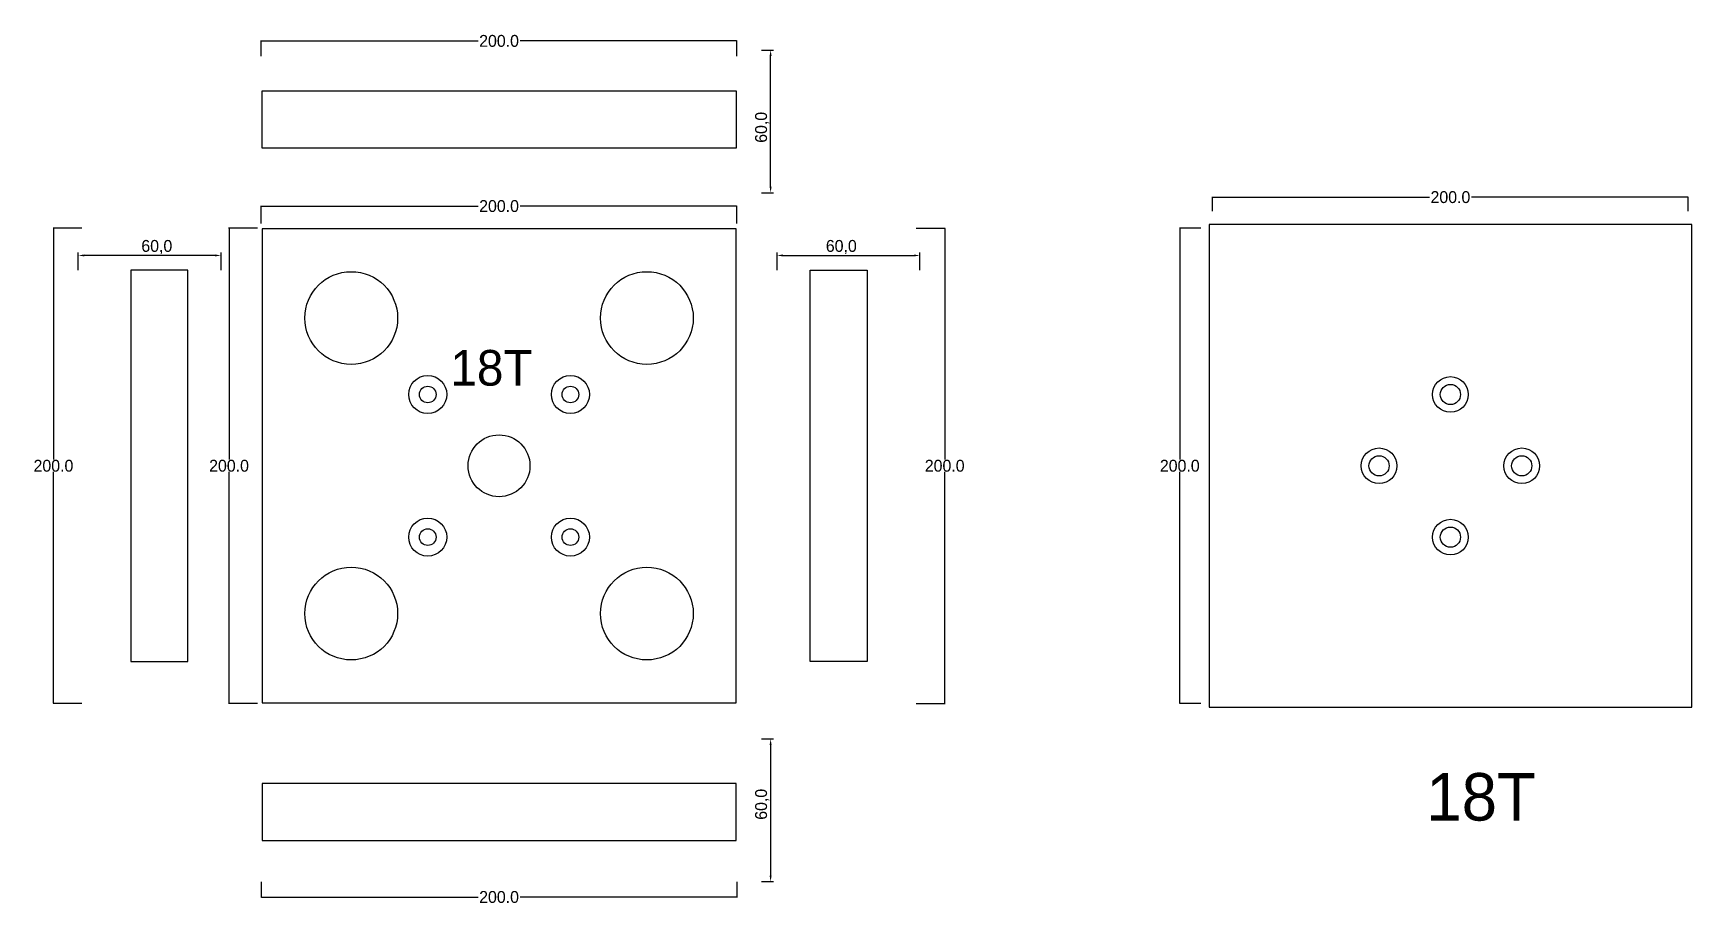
# Model space of a CAD drawing. Header units: millimetres. Extents: x 501 to 1198, y 151 to 518.
import ezdxf

# ---------------------------------------------------------------- set-up
doc = ezdxf.new("R2010")
doc.units = ezdxf.units.MM
for name, color, linetype in [('TEXT', 3, 'Continuous'), ('볼트 구멍', 7, 'Continuous'), ('치구', 7, 'Continuous'), ('치수', 7, 'Continuous')]:
    doc.layers.add(name, color=color, linetype=linetype)
doc.dimstyles.new('ISO-25', dxfattribs={"dimtxt": 2.5, "dimasz": 2.5, "dimexe": 1.25, "dimexo": 0.625, "dimtad": 1, "dimtxsty": 'Standard', "dimcen": 2.5, "dimadec": 0, "dimazin": 0, "dimtfac": 1, "dimtmove": 0, "dimatfit": 3, "dimfxl": 0, "dimarcsym": 0})
doc.dimstyles.get("Standard").update_dxf_attribs({"dimtxt": 7, "dimasz": 0.18, "dimexe": 0.18, "dimexo": 0.0625, "dimgap": 0.09, "dimtad": 0, "dimtih": 1, "dimtoh": 1, "dimdec": 1, "dimzin": 0, "dimdsep": 46, "dimtxsty": 'Standard', "dimcen": 0.09, "dimadec": 0, "dimazin": 0, "dimtfac": 1, "dimtdec": 1, "dimtofl": 0, "dimtmove": 0, "dimatfit": 3, "dimfxl": 0, "dimtolj": 1, "dimtzin": 0, "dimarcsym": 0})

# ---------------------------------------------------------------- blocks, each defined once
blk = doc.blocks.new('*D14')
at = {"layer": 'Defpoints', "color": 0, "linetype": 'Continuous'}
for p in [(1196.56, 449.13), (996.56, 443.25), (1196.56, 443.25)]:
    blk.add_point(p, dxfattribs=at)
at = {"layer": '치수', "color": 0, "linetype": 'Continuous', "lineweight": -2}
for p, q in [((996.56, 443.31), (996.56, 449.31)), ((996.74, 449.13), (1087.72, 449.13)), ((1196.38, 449.13), (1105.4, 449.13)), ((1196.56, 443.31), (1196.56, 449.31))]:
    blk.add_line(p, q, dxfattribs=at)
at = {"layer": '치수', "color": 0, "linetype": 'Continuous'}
for points in [[(996.74, 449.16), (996.74, 449.1), (996.56, 449.13)], [(1196.38, 449.16), (1196.38, 449.1), (1196.56, 449.13)]]:
    blk.add_solid(points, dxfattribs=at)
at = {"layer": '치수', "color": 0, "linetype": 'Continuous', "insert": (1096.56, 449.13), "char_height": 5, "attachment_point": 5}
blk.add_mtext('\\A1;200.0', dxfattribs=at)
blk = doc.blocks.new('*D15')
at = {"layer": 'Defpoints', "color": 0, "linetype": 'Continuous'}
for p in [(991.67, 436.14), (982.77, 236.14), (991.67, 236.14)]:
    blk.add_point(p, dxfattribs=at)
at = {"layer": '치수', "color": 0, "linetype": 'Continuous', "lineweight": -2}
for p, q in [((991.61, 436.14), (982.59, 436.14)), ((982.77, 435.96), (982.77, 338.73)), ((982.77, 236.32), (982.77, 333.55)), ((991.61, 236.14), (982.59, 236.14))]:
    blk.add_line(p, q, dxfattribs=at)
at = {"layer": '치수', "color": 0, "linetype": 'Continuous'}
for points in [[(982.74, 435.96), (982.8, 435.96), (982.77, 436.14)], [(982.74, 236.32), (982.8, 236.32), (982.77, 236.14)]]:
    blk.add_solid(points, dxfattribs=at)
at = {"layer": '치수', "color": 0, "linetype": 'Continuous', "insert": (982.77, 336.14), "char_height": 5, "attachment_point": 5}
blk.add_mtext('\\A1;200.0', dxfattribs=at)
blk = doc.blocks.new('*D16')
at = {"layer": 'Defpoints', "color": 0, "linetype": 'Continuous'}
for p in [(871.86, 436.14), (871.86, 236.14), (883.93, 236.14)]:
    blk.add_point(p, dxfattribs=at)
at = {"layer": '치수', "color": 0, "linetype": 'Continuous', "lineweight": -2}
for p, q in [((871.93, 436.14), (884.11, 436.14)), ((883.93, 435.96), (883.93, 338.73)), ((883.93, 236.32), (883.93, 333.55)), ((871.93, 236.14), (884.11, 236.14))]:
    blk.add_line(p, q, dxfattribs=at)
at = {"layer": '치수', "color": 0, "linetype": 'Continuous'}
for points in [[(883.9, 435.96), (883.96, 435.96), (883.93, 436.14)], [(883.9, 236.32), (883.96, 236.32), (883.93, 236.14)]]:
    blk.add_solid(points, dxfattribs=at)
at = {"layer": '치수', "color": 0, "linetype": 'Continuous', "insert": (883.93, 336.14), "char_height": 5, "attachment_point": 5}
blk.add_mtext('\\A1;200.0', dxfattribs=at)
blk = doc.blocks.new('*D17')
at = {"layer": 'Defpoints', "color": 0, "linetype": 'Continuous'}
for p in [(595.1, 436.14), (583.03, 236.14), (595.1, 236.14)]:
    blk.add_point(p, dxfattribs=at)
at = {"layer": '치수', "color": 0, "linetype": 'Continuous', "lineweight": -2}
for p, q in [((595.04, 436.14), (582.85, 436.14)), ((583.03, 435.96), (583.03, 338.73)), ((583.03, 236.32), (583.03, 333.55)), ((595.04, 236.14), (582.85, 236.14))]:
    blk.add_line(p, q, dxfattribs=at)
at = {"layer": '치수', "color": 0, "linetype": 'Continuous'}
for points in [[(583, 435.96), (583.06, 435.96), (583.03, 436.14)], [(583, 236.32), (583.06, 236.32), (583.03, 236.14)]]:
    blk.add_solid(points, dxfattribs=at)
at = {"layer": '치수', "color": 0, "linetype": 'Continuous', "insert": (583.03, 336.14), "char_height": 5, "attachment_point": 5}
blk.add_mtext('\\A1;200.0', dxfattribs=at)
blk = doc.blocks.new('*D18')
at = {"layer": 'Defpoints', "color": 0, "linetype": 'Continuous'}
for p in [(521.27, 436.14), (509.2, 236.14), (521.27, 236.14)]:
    blk.add_point(p, dxfattribs=at)
at = {"layer": '치수', "color": 0, "linetype": 'Continuous', "lineweight": -2}
for p, q in [((521.2, 436.14), (509.02, 436.14)), ((509.2, 435.96), (509.2, 338.73)), ((509.2, 236.32), (509.2, 333.55)), ((521.2, 236.14), (509.02, 236.14))]:
    blk.add_line(p, q, dxfattribs=at)
at = {"layer": '치수', "color": 0, "linetype": 'Continuous'}
for points in [[(509.17, 435.96), (509.23, 435.96), (509.2, 436.14)], [(509.17, 236.32), (509.23, 236.32), (509.2, 236.14)]]:
    blk.add_solid(points, dxfattribs=at)
at = {"layer": '치수', "color": 0, "linetype": 'Continuous', "insert": (509.2, 336.14), "char_height": 5, "attachment_point": 5}
blk.add_mtext('\\A1;200.0', dxfattribs=at)
blk = doc.blocks.new('*D19')
at = {"layer": 'Defpoints', "color": 0, "linetype": 'Continuous'}
for p in [(596.56, 161.16), (796.56, 161.16), (796.56, 154.76)]:
    blk.add_point(p, dxfattribs=at)
at = {"layer": '치수', "color": 0, "linetype": 'Continuous', "lineweight": -2}
for p, q in [((596.56, 161.1), (596.56, 154.58)), ((796.56, 161.1), (796.56, 154.58)), ((596.74, 154.76), (687.72, 154.76)), ((796.38, 154.76), (705.4, 154.76))]:
    blk.add_line(p, q, dxfattribs=at)
at = {"layer": '치수', "color": 0, "linetype": 'Continuous'}
for points in [[(596.74, 154.79), (596.74, 154.73), (596.56, 154.76)], [(796.38, 154.79), (796.38, 154.73), (796.56, 154.76)]]:
    blk.add_solid(points, dxfattribs=at)
at = {"layer": '치수', "color": 0, "linetype": 'Continuous', "insert": (696.56, 154.76), "char_height": 5, "attachment_point": 5}
blk.add_mtext('\\A1;200.0', dxfattribs=at)
blk = doc.blocks.new('*D20')
at = {"layer": 'Defpoints', "color": 0}
for p in [(806.24, 221.27), (806.24, 161.27), (810.73, 161.27)]:
    blk.add_point(p, dxfattribs=at)
at = {"layer": '치수', "color": 0, "lineweight": -2}
for p, q in [((806.87, 221.27), (811.98, 221.27)), ((810.73, 218.77), (810.73, 163.77)), ((806.87, 161.27), (811.98, 161.27))]:
    blk.add_line(p, q, dxfattribs=at)
at = {"layer": '치수', "color": 0}
for points in [[(810.32, 218.77), (811.15, 218.77), (810.73, 221.27)], [(810.32, 163.77), (811.15, 163.77), (810.73, 161.27)]]:
    blk.add_solid(points, dxfattribs=at)
at = {"layer": '치수', "color": 0, "insert": (807.19, 193.77), "char_height": 5, "attachment_point": 5, "rotation": 90}
blk.add_mtext('60,0', dxfattribs=at)
blk = doc.blocks.new('*D21')
at = {"layer": 'Defpoints', "color": 0}
for p in [(519.66, 424.62), (519.66, 417.84), (579.66, 417.84)]:
    blk.add_point(p, dxfattribs=at)
at = {"layer": '치수', "color": 0, "lineweight": -2}
for p, q in [((519.66, 418.47), (519.66, 425.87)), ((579.66, 418.47), (579.66, 425.87)), ((577.16, 424.62), (522.16, 424.62))]:
    blk.add_line(p, q, dxfattribs=at)
at = {"layer": '치수', "color": 0}
for points in [[(522.16, 425.04), (522.16, 424.2), (519.66, 424.62)], [(577.16, 425.04), (577.16, 424.2), (579.66, 424.62)]]:
    blk.add_solid(points, dxfattribs=at)
at = {"layer": '치수', "color": 0, "insert": (552.66, 428.16), "char_height": 5, "attachment_point": 5}
blk.add_mtext('60,0', dxfattribs=at)
blk = doc.blocks.new('*D22')
at = {"layer": 'Defpoints', "color": 0}
for p in [(806.24, 511.01), (810.73, 511.01), (806.24, 451.01)]:
    blk.add_point(p, dxfattribs=at)
at = {"layer": '치수', "color": 0, "lineweight": -2}
for p, q in [((806.87, 511.01), (811.98, 511.01)), ((810.73, 453.51), (810.73, 508.51)), ((806.87, 451.01), (811.98, 451.01))]:
    blk.add_line(p, q, dxfattribs=at)
at = {"layer": '치수', "color": 0}
for points in [[(810.32, 508.51), (811.15, 508.51), (810.73, 511.01)], [(810.32, 453.51), (811.15, 453.51), (810.73, 451.01)]]:
    blk.add_solid(points, dxfattribs=at)
at = {"layer": '치수', "color": 0, "insert": (807.19, 478.51), "char_height": 5, "attachment_point": 5, "rotation": 90}
blk.add_mtext('60,0', dxfattribs=at)
blk = doc.blocks.new('*D23')
at = {"layer": 'Defpoints', "color": 0}
for p in [(873.46, 424.62), (813.46, 417.84), (873.46, 417.84)]:
    blk.add_point(p, dxfattribs=at)
at = {"layer": '치수', "color": 0, "lineweight": -2}
for p, q in [((813.46, 418.47), (813.46, 425.87)), ((873.46, 418.47), (873.46, 425.87)), ((815.96, 424.62), (870.96, 424.62))]:
    blk.add_line(p, q, dxfattribs=at)
at = {"layer": '치수', "color": 0}
for points in [[(815.96, 425.04), (815.96, 424.2), (813.46, 424.62)], [(870.96, 425.04), (870.96, 424.2), (873.46, 424.62)]]:
    blk.add_solid(points, dxfattribs=at)
at = {"layer": '치수', "color": 0, "insert": (840.46, 428.16), "char_height": 5, "attachment_point": 5}
blk.add_mtext('60,0', dxfattribs=at)
blk = doc.blocks.new('*D24')
at = {"layer": 'Defpoints', "color": 0, "linetype": 'Continuous'}
for p in [(796.56, 445.37), (596.56, 437.97), (796.56, 437.97)]:
    blk.add_point(p, dxfattribs=at)
at = {"layer": '치수', "color": 0, "linetype": 'Continuous', "lineweight": -2}
for p, q in [((596.56, 438.03), (596.56, 445.55)), ((596.74, 445.37), (687.72, 445.37)), ((796.38, 445.37), (705.4, 445.37)), ((796.56, 438.03), (796.56, 445.55))]:
    blk.add_line(p, q, dxfattribs=at)
at = {"layer": '치수', "color": 0, "linetype": 'Continuous'}
for points in [[(596.74, 445.4), (596.74, 445.34), (596.56, 445.37)], [(796.38, 445.4), (796.38, 445.34), (796.56, 445.37)]]:
    blk.add_solid(points, dxfattribs=at)
at = {"layer": '치수', "color": 0, "linetype": 'Continuous', "insert": (696.56, 445.37), "char_height": 5, "attachment_point": 5}
blk.add_mtext('\\A1;200.0', dxfattribs=at)
blk = doc.blocks.new('*D25')
at = {"layer": 'Defpoints', "color": 0, "linetype": 'Continuous'}
for p in [(796.56, 514.83), (596.56, 508.44), (796.56, 508.44)]:
    blk.add_point(p, dxfattribs=at)
at = {"layer": '치수', "color": 0, "linetype": 'Continuous', "lineweight": -2}
for p, q in [((596.56, 508.5), (596.56, 515.01)), ((596.74, 514.83), (687.72, 514.83)), ((796.38, 514.83), (705.4, 514.83)), ((796.56, 508.5), (796.56, 515.01))]:
    blk.add_line(p, q, dxfattribs=at)
at = {"layer": '치수', "color": 0, "linetype": 'Continuous'}
for points in [[(596.74, 514.86), (596.74, 514.8), (596.56, 514.83)], [(796.38, 514.86), (796.38, 514.8), (796.56, 514.83)]]:
    blk.add_solid(points, dxfattribs=at)
at = {"layer": '치수', "color": 0, "linetype": 'Continuous', "insert": (696.56, 514.83), "char_height": 5, "attachment_point": 5}
blk.add_mtext('\\A1;200.0', dxfattribs=at)

msp = doc.modelspace()

# ---------------------------------------------------------------- linework, layer by layer
at = {"layer": '볼트 구멍', "color": 3}
for centre, radius in [((666.56, 366.14), 8), ((726.56, 366.14), 8), ((1096.56, 366.14), 4.25), ((696.56, 336.14), 13), ((1066.56, 336.14), 4.25), ((1126.56, 336.14), 4.25), ((666.56, 306.14), 8), ((726.56, 306.14), 8), ((1096.56, 306.14), 4.25)]:
    msp.add_circle(centre, radius, dxfattribs=at)
at = {"layer": '볼트 구멍', "color": 1}
for centre, radius in [((666.56, 366.14), 3.5), ((726.56, 366.14), 3.5), ((696.56, 336.14), 13), ((666.56, 306.14), 3.5), ((726.56, 306.14), 3.5)]:
    msp.add_circle(centre, radius, dxfattribs=at)
at = {"layer": '볼트 구멍', "color": 6}
for centre in [(1096.56, 366.14), (1066.56, 336.14), (1126.56, 336.14), (1096.56, 306.14)]:
    msp.add_circle(centre, 7.5, dxfattribs=at)
at = {"layer": '치구'}
for points in [[(596.91, 469.79), (596.91, 493.79), (796.21, 493.79), (796.21, 469.79)], [(596.91, 435.79), (596.91, 236.49), (796.21, 236.49), (796.21, 435.79)], [(995.06, 437.64), (995.06, 234.64), (1198.06, 234.64), (1198.06, 437.64)], [(565.74, 418.39), (541.74, 418.39), (541.74, 253.89), (565.74, 253.89)], [(827.39, 418.39), (851.39, 418.39), (851.39, 253.89), (827.39, 253.89)], [(596.91, 202.49), (596.91, 178.49), (796.21, 178.49), (796.21, 202.49)]]:
    msp.add_lwpolyline(points, close=True, dxfattribs=at)
for centre in [(634.41, 398.29), (758.71, 398.29), (634.41, 273.99), (758.71, 273.99)]:
    msp.add_circle(centre, 19.5, dxfattribs=at)

# ---------------------------------------------------------------- texts
at = {"layer": 'TEXT', "color": 1}
msp.add_text('18T', height=20, dxfattribs=at).set_placement((1086.42, 186.91))
at = {"layer": '치구', "color": 1}
msp.add_text('18T', height=15, dxfattribs=at).set_placement((676.09, 369.86))

# ---------------------------------------------------------------- dimensions: what is measured, and where the dimension line sits
at = {"layer": '치수', "color": 4, "linetype": 'Continuous'}
for base, p1, p2, picture, middle in [((796.56, 514.83), (596.56, 508.44), (796.56, 508.44), '*D25', (696.56, 514.83)), ((796.56, 154.76), (596.56, 161.16), (796.56, 161.16), '*D19', (696.56, 154.76))]:
    dim = msp.add_linear_dim(base=base, p1=p1, p2=p2, dimstyle='Standard', override={"dimtxt": 5}, dxfattribs=at)
    dim.commit()
    dim.dimension.update_dxf_attribs({"geometry": picture, "text_midpoint": middle, "dimtype": 160})
at = {"layer": '치수', "color": 4}
for base, p1, p2, angle, picture, middle in [((810.73, 511.01), (806.24, 451.01), (806.24, 511.01), 90, '*D22', (810.73, 478.51)), ((519.66, 424.62), (579.66, 417.84), (519.66, 417.84), 180, '*D21', (552.66, 424.62)), ((810.73, 161.27), (806.24, 221.27), (806.24, 161.27), 270, '*D20', (810.73, 193.77))]:
    dim = msp.add_linear_dim(base=base, p1=p1, p2=p2, angle=angle, dimstyle='ISO-25', override={"dimtxt": 5, "dimdec": 1, "dimzin": 0, "dimtdec": 1}, dxfattribs=at)
    dim.commit()
    dim.dimension.update_dxf_attribs({"geometry": picture, "text_midpoint": middle, "dimtype": 160})
at = {"layer": '치수', "color": 4, "linetype": 'Continuous'}
for base, p1, p2, picture, middle in [((796.56, 445.37), (596.56, 437.97), (796.56, 437.97), '*D24', (696.56, 445.37)), ((1196.56, 449.13), (996.56, 443.25), (1196.56, 443.25), '*D14', (1096.56, 449.13))]:
    dim = msp.add_linear_dim(base=base, p1=p1, p2=p2, dimstyle='Standard', override={"dimtxt": 5}, dxfattribs=at)
    dim.commit()
    dim.dimension.update_dxf_attribs({"geometry": picture, "text_midpoint": middle})
for base, p1, p2, picture, middle in [((509.2, 236.14), (521.27, 436.14), (521.27, 236.14), '*D18', (509.2, 336.14)), ((583.03, 236.14), (595.1, 436.14), (595.1, 236.14), '*D17', (583.03, 336.14)), ((883.93, 236.14), (871.86, 436.14), (871.86, 236.14), '*D16', (883.93, 336.14)), ((982.77, 236.14), (991.67, 436.14), (991.67, 236.14), '*D15', (982.77, 336.14))]:
    dim = msp.add_linear_dim(base=base, p1=p1, p2=p2, angle=90, dimstyle='Standard', override={"dimtxt": 5}, dxfattribs=at)
    dim.commit()
    dim.dimension.update_dxf_attribs({"geometry": picture, "text_midpoint": middle})
at = {"layer": '치수', "color": 4}
dim = msp.add_linear_dim(base=(873.46, 424.62), p1=(813.46, 417.84), p2=(873.46, 417.84), dimstyle='ISO-25', override={"dimtxt": 5, "dimdec": 1, "dimzin": 0, "dimtdec": 1}, dxfattribs=at)
dim.commit()
dim.dimension.update_dxf_attribs({"geometry": '*D23', "text_midpoint": (840.46, 424.62), "dimtype": 160})

doc.saveas('drawing.dxf')
